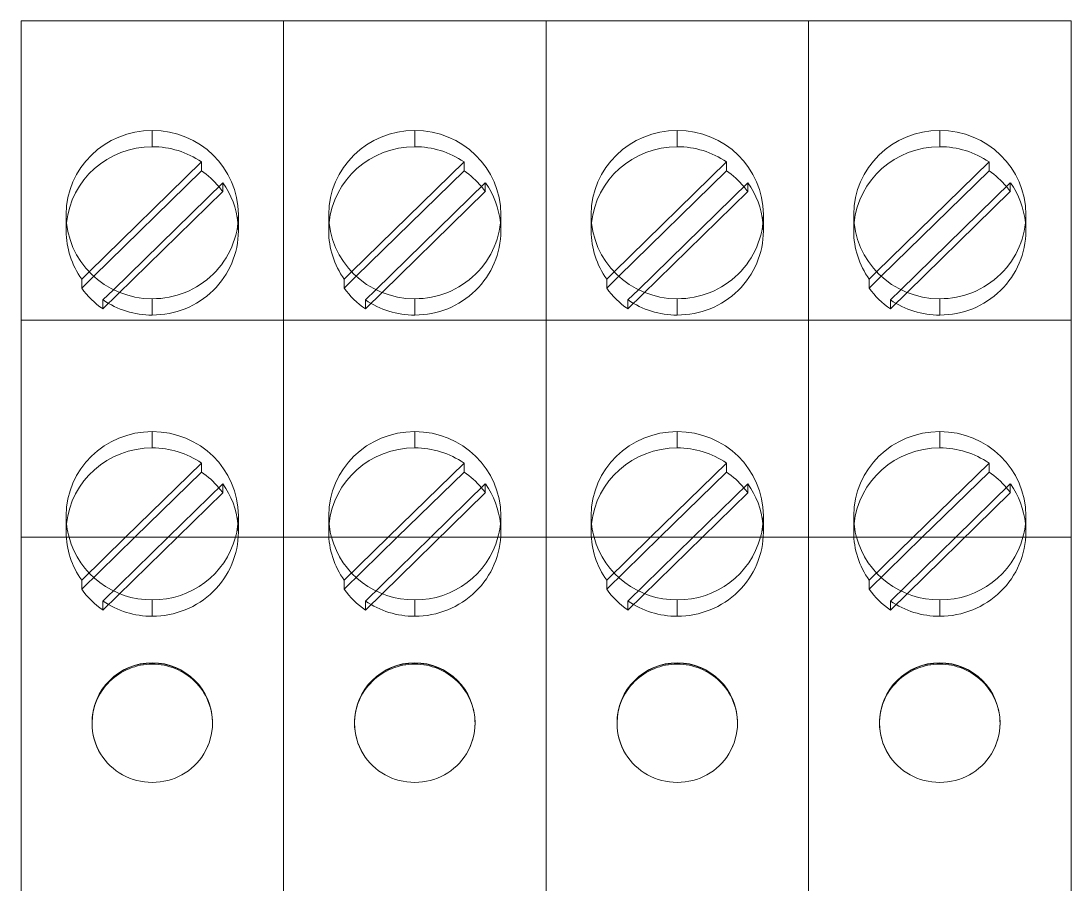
# Model space of a CAD drawing. Header units: millimetres. Extents: x 1359 to 3577, y 1336 to 3557.
# Drawn here: x 1832.46 to 1856.86, y 2576.61 to 2596.67 of the extents above; entities that cross this region are included whole.
import ezdxf

# ---------------------------------------------------------------- set-up
doc = ezdxf.new("R2010")
doc.units = ezdxf.units.MM
doc.layers.add('000-PI-Oprema', color=30, linetype='Continuous', lineweight=5)

msp = doc.modelspace()

# ---------------------------------------------------------------- linework, layer by layer
at = {"layer": '000-PI-Oprema', "color": 0, "linetype": 'ByBlock', "lineweight": 0}
for p, q in [((1832.465, 2596.672), (1838.565, 2596.672)), ((1832.465, 2590.216), (1832.465, 2596.672)), ((1832.465, 2596.672), (1832.465, 2596.672)), ((1832.465, 2596.672), (1832.465, 2596.672)), ((1832.465, 2596.672), (1838.565, 2596.672)), ((1832.465, 2590.216), (1832.465, 2596.672)), ((1832.465, 2596.672), (1832.465, 2596.672)), ((1832.465, 2596.672), (1832.465, 2596.672)), ((1838.565, 2596.672), (1844.665, 2596.672)), ((1838.565, 2590.216), (1838.565, 2596.672)), ((1838.565, 2596.672), (1838.565, 2596.672)), ((1838.565, 2596.672), (1838.565, 2596.672)), ((1838.565, 2596.672), (1838.565, 2596.672)), ((1838.565, 2596.672), (1844.665, 2596.672)), ((1838.565, 2590.216), (1838.565, 2596.672)), ((1838.565, 2596.672), (1838.565, 2596.672)), ((1838.565, 2596.672), (1838.565, 2596.672)), ((1838.565, 2596.672), (1838.565, 2596.672)), ((1838.565, 2596.672), (1838.565, 2596.672)), ((1838.565, 2596.672), (1838.565, 2596.672)), ((1838.565, 2596.672), (1838.565, 2596.672)), ((1838.565, 2590.216), (1838.565, 2596.672)), ((1838.565, 2596.672), (1838.565, 2596.672)), ((1838.565, 2596.672), (1838.565, 2596.672)), ((1838.565, 2596.672), (1838.565, 2596.672)), ((1838.565, 2590.216), (1838.565, 2596.672)), ((1844.665, 2596.672), (1850.765, 2596.672)), ((1844.665, 2590.216), (1844.665, 2596.672)), ((1844.665, 2596.672), (1844.665, 2596.672)), ((1844.665, 2596.672), (1844.665, 2596.672)), ((1844.665, 2596.672), (1844.665, 2596.672)), ((1844.665, 2596.672), (1850.765, 2596.672)), ((1844.665, 2590.216), (1844.665, 2596.672)), ((1844.665, 2596.672), (1844.665, 2596.672)), ((1844.665, 2596.672), (1844.665, 2596.672)), ((1844.665, 2596.672), (1844.665, 2596.672)), ((1844.665, 2596.672), (1844.665, 2596.672)), ((1844.665, 2596.672), (1844.665, 2596.672)), ((1844.665, 2596.672), (1844.665, 2596.672)), ((1844.665, 2590.216), (1844.665, 2596.672)), ((1844.665, 2596.672), (1844.665, 2596.672)), ((1844.665, 2596.672), (1844.665, 2596.672)), ((1844.665, 2596.672), (1844.665, 2596.672)), ((1844.665, 2590.216), (1844.665, 2596.672)), ((1850.765, 2596.672), (1856.865, 2596.672)), ((1850.765, 2590.216), (1850.765, 2596.672)), ((1850.765, 2596.672), (1850.765, 2596.672)), ((1850.765, 2596.672), (1850.765, 2596.672)), ((1850.765, 2596.672), (1850.765, 2596.672)), ((1850.765, 2596.672), (1856.865, 2596.672)), ((1850.765, 2590.216), (1850.765, 2596.672)), ((1850.765, 2596.672), (1850.765, 2596.672)), ((1850.765, 2596.672), (1850.765, 2596.672)), ((1850.765, 2596.672), (1850.765, 2596.672)), ((1850.765, 2596.672), (1850.765, 2596.672)), ((1850.765, 2596.672), (1850.765, 2596.672)), ((1850.765, 2596.672), (1850.765, 2596.672)), ((1850.765, 2590.216), (1850.765, 2596.672)), ((1850.765, 2596.672), (1850.765, 2596.672)), ((1850.765, 2596.672), (1850.765, 2596.672)), ((1850.765, 2596.672), (1850.765, 2596.672)), ((1850.765, 2590.216), (1850.765, 2596.672)), ((1856.865, 2596.672), (1856.865, 2596.672)), ((1856.865, 2596.672), (1856.865, 2596.672)), ((1856.865, 2596.672), (1856.865, 2596.672)), ((1856.865, 2590.216), (1856.865, 2596.672)), ((1856.865, 2596.672), (1856.865, 2596.672)), ((1856.865, 2596.672), (1856.865, 2596.672)), ((1856.865, 2596.672), (1856.865, 2596.672)), ((1856.865, 2590.216), (1856.865, 2596.672)), ((1856.865, 2596.672), (1856.865, 2596.672)), ((1856.865, 2596.672), (1856.865, 2596.672)), ((1838.565, 2595.827), (1838.565, 2596.272)), ((1838.565, 2595.827), (1838.565, 2596.272)), ((1844.665, 2595.827), (1844.665, 2596.272)), ((1844.665, 2595.827), (1844.665, 2596.272)), ((1850.765, 2595.827), (1850.765, 2596.272)), ((1850.765, 2595.827), (1850.765, 2596.272)), ((1856.865, 2595.827), (1856.865, 2596.272)), ((1856.865, 2595.827), (1856.865, 2596.272)), ((1832.465, 2595.172), (1832.465, 2595.172)), ((1832.465, 2595.172), (1832.465, 2595.172)), ((1838.565, 2595.172), (1838.565, 2595.172)), ((1838.565, 2595.172), (1838.565, 2595.172)), ((1844.665, 2595.172), (1844.665, 2595.172)), ((1844.665, 2595.172), (1844.665, 2595.172)), ((1850.765, 2595.172), (1850.765, 2595.172)), ((1850.765, 2595.172), (1850.765, 2595.172)), ((1835.515, 2594.128), (1835.515, 2593.749)), ((1838.565, 2593.108), (1838.565, 2593.984)), ((1838.565, 2593.108), (1838.565, 2593.984)), ((1841.615, 2594.128), (1841.615, 2593.749)), ((1844.665, 2593.108), (1844.665, 2593.984)), ((1844.665, 2593.108), (1844.665, 2593.984)), ((1847.715, 2594.128), (1847.715, 2593.749)), ((1850.765, 2593.108), (1850.765, 2593.984)), ((1850.765, 2593.108), (1850.765, 2593.984)), ((1853.815, 2594.128), (1853.815, 2593.749)), ((1856.865, 2593.108), (1856.865, 2593.984)), ((1856.865, 2593.108), (1856.865, 2593.984)), ((1836.659, 2593.397), (1834.048, 2590.842)), ((1836.659, 2593.397), (1836.659, 2593.189)), ((1842.759, 2593.397), (1840.148, 2590.842)), ((1842.759, 2593.397), (1842.759, 2593.189)), ((1848.859, 2593.397), (1846.248, 2590.842)), ((1848.859, 2593.397), (1848.859, 2593.189)), ((1854.959, 2593.397), (1852.348, 2590.842)), ((1854.959, 2593.397), (1854.959, 2593.189)), ((1834.154, 2590.738), (1836.659, 2593.189)), ((1840.254, 2590.738), (1842.759, 2593.189)), ((1846.354, 2590.738), (1848.859, 2593.189)), ((1852.454, 2590.738), (1854.959, 2593.189)), ((1834.612, 2590.426), (1837.154, 2592.913)), ((1837.154, 2592.913), (1837.154, 2592.705)), ((1840.712, 2590.426), (1843.254, 2592.913)), ((1843.254, 2592.913), (1843.254, 2592.705)), ((1846.812, 2590.426), (1849.354, 2592.913)), ((1849.354, 2592.913), (1849.354, 2592.705)), ((1852.912, 2590.426), (1855.454, 2592.913)), ((1855.454, 2592.913), (1855.454, 2592.705)), ((1837.154, 2592.705), (1834.37, 2589.981)), ((1843.254, 2592.705), (1840.47, 2589.981)), ((1849.354, 2592.705), (1846.57, 2589.981)), ((1855.454, 2592.705), (1852.67, 2589.981)), ((1833.515, 2591.793), (1833.515, 2592.172)), ((1837.515, 2591.793), (1837.515, 2592.172)), ((1839.615, 2591.793), (1839.615, 2592.172)), ((1843.615, 2591.793), (1843.615, 2592.172)), ((1845.715, 2591.793), (1845.715, 2592.172)), ((1849.715, 2591.793), (1849.715, 2592.172)), ((1851.815, 2591.793), (1851.815, 2592.172)), ((1855.815, 2591.793), (1855.815, 2592.172)), ((1834.048, 2590.842), (1833.875, 2590.673)), ((1840.148, 2590.842), (1839.975, 2590.673)), ((1846.248, 2590.842), (1846.075, 2590.673)), ((1852.348, 2590.842), (1852.175, 2590.673)), ((1833.875, 2590.465), (1834.154, 2590.738)), ((1833.875, 2590.673), (1833.875, 2590.465)), ((1839.975, 2590.465), (1840.254, 2590.738)), ((1839.975, 2590.673), (1839.975, 2590.465)), ((1846.075, 2590.465), (1846.354, 2590.738)), ((1846.075, 2590.673), (1846.075, 2590.465)), ((1852.175, 2590.465), (1852.454, 2590.738)), ((1852.175, 2590.673), (1852.175, 2590.465)), ((1834.37, 2590.189), (1834.612, 2590.426)), ((1840.47, 2590.189), (1840.712, 2590.426)), ((1846.57, 2590.189), (1846.812, 2590.426)), ((1852.67, 2590.189), (1852.912, 2590.426)), ((1832.465, 2589.672), (1832.465, 2590.216)), ((1832.465, 2589.672), (1832.465, 2590.216)), ((1834.37, 2590.189), (1834.37, 2589.981)), ((1835.515, 2590.216), (1835.515, 2589.836)), ((1838.565, 2589.672), (1838.565, 2590.216)), ((1838.565, 2589.672), (1838.565, 2590.216)), ((1838.565, 2589.672), (1838.565, 2590.216)), ((1838.565, 2589.672), (1838.565, 2590.216)), ((1840.47, 2590.189), (1840.47, 2589.981)), ((1841.615, 2590.216), (1841.615, 2589.836)), ((1844.665, 2589.672), (1844.665, 2590.216)), ((1844.665, 2589.672), (1844.665, 2590.216)), ((1844.665, 2589.672), (1844.665, 2590.216)), ((1844.665, 2589.672), (1844.665, 2590.216)), ((1846.57, 2590.189), (1846.57, 2589.981)), ((1847.715, 2590.216), (1847.715, 2589.836)), ((1850.765, 2589.672), (1850.765, 2590.216)), ((1850.765, 2589.672), (1850.765, 2590.216)), ((1850.765, 2589.672), (1850.765, 2590.216)), ((1850.765, 2589.672), (1850.765, 2590.216)), ((1852.67, 2590.189), (1852.67, 2589.981)), ((1853.815, 2590.216), (1853.815, 2589.836)), ((1856.865, 2589.672), (1856.865, 2590.216)), ((1856.865, 2589.672), (1856.865, 2590.216)), ((1832.465, 2589.72), (1838.565, 2589.72)), ((1832.465, 2589.672), (1832.465, 2589.672)), ((1832.465, 2589.672), (1832.465, 2584.672)), ((1832.465, 2589.672), (1832.465, 2589.672)), ((1832.465, 2589.672), (1832.465, 2584.672)), ((1838.565, 2589.72), (1844.665, 2589.72)), ((1838.565, 2589.672), (1838.565, 2589.672)), ((1838.565, 2589.672), (1838.565, 2584.672)), ((1838.565, 2589.672), (1838.565, 2589.672)), ((1838.565, 2589.672), (1838.565, 2584.672)), ((1838.565, 2589.672), (1838.565, 2589.672)), ((1838.565, 2584.672), (1838.565, 2589.672)), ((1838.565, 2589.672), (1838.565, 2589.672)), ((1838.565, 2584.672), (1838.565, 2589.672)), ((1844.665, 2589.72), (1850.765, 2589.72)), ((1844.665, 2589.672), (1844.665, 2589.672)), ((1844.665, 2589.672), (1844.665, 2584.672)), ((1844.665, 2589.672), (1844.665, 2589.672)), ((1844.665, 2589.672), (1844.665, 2584.672)), ((1844.665, 2589.672), (1844.665, 2589.672)), ((1844.665, 2584.672), (1844.665, 2589.672)), ((1844.665, 2589.672), (1844.665, 2589.672)), ((1844.665, 2584.672), (1844.665, 2589.672)), ((1850.765, 2589.72), (1856.865, 2589.72)), ((1850.765, 2589.672), (1850.765, 2589.672)), ((1850.765, 2589.672), (1850.765, 2584.672)), ((1850.765, 2589.672), (1850.765, 2589.672)), ((1850.765, 2589.672), (1850.765, 2584.672)), ((1850.765, 2589.672), (1850.765, 2589.672)), ((1850.765, 2584.672), (1850.765, 2589.672)), ((1850.765, 2589.672), (1850.765, 2589.672)), ((1850.765, 2584.672), (1850.765, 2589.672)), ((1856.865, 2589.672), (1856.865, 2589.672)), ((1856.865, 2584.672), (1856.865, 2589.672)), ((1856.865, 2589.672), (1856.865, 2589.672)), ((1856.865, 2584.672), (1856.865, 2589.672)), ((1835.515, 2587.128), (1835.515, 2586.749)), ((1838.565, 2586.108), (1838.565, 2586.98)), ((1838.565, 2586.108), (1838.565, 2586.98)), ((1841.615, 2587.128), (1841.615, 2586.749)), ((1844.665, 2586.108), (1844.665, 2586.98)), ((1844.665, 2586.108), (1844.665, 2586.98)), ((1847.715, 2587.128), (1847.715, 2586.749)), ((1850.765, 2586.108), (1850.765, 2586.98)), ((1850.765, 2586.108), (1850.765, 2586.98)), ((1853.815, 2587.128), (1853.815, 2586.749)), ((1856.865, 2586.108), (1856.865, 2586.98)), ((1856.865, 2586.108), (1856.865, 2586.98)), ((1836.659, 2586.397), (1834.896, 2584.672)), ((1835.108, 2584.672), (1836.659, 2586.189)), ((1836.659, 2586.397), (1836.659, 2586.189)), ((1842.759, 2586.397), (1840.996, 2584.672)), ((1841.208, 2584.672), (1842.759, 2586.189)), ((1842.759, 2586.397), (1842.759, 2586.189)), ((1848.859, 2586.397), (1847.096, 2584.672)), ((1847.308, 2584.672), (1848.859, 2586.189)), ((1848.859, 2586.397), (1848.859, 2586.189)), ((1854.959, 2586.397), (1853.196, 2584.672)), ((1853.408, 2584.672), (1854.959, 2586.189)), ((1854.959, 2586.397), (1854.959, 2586.189)), ((1835.886, 2584.672), (1837.154, 2585.913)), ((1837.154, 2585.913), (1837.154, 2585.705)), ((1841.986, 2584.672), (1843.254, 2585.913)), ((1843.254, 2585.913), (1843.254, 2585.705)), ((1848.086, 2584.672), (1849.354, 2585.913)), ((1849.354, 2585.913), (1849.354, 2585.705)), ((1854.186, 2584.672), (1855.454, 2585.913)), ((1855.454, 2585.913), (1855.454, 2585.705)), ((1837.154, 2585.705), (1834.37, 2582.981)), ((1843.254, 2585.705), (1840.47, 2582.981)), ((1849.354, 2585.705), (1846.57, 2582.981)), ((1855.454, 2585.705), (1852.67, 2582.981)), ((1833.515, 2584.793), (1833.515, 2585.172)), ((1837.515, 2584.793), (1837.515, 2585.172)), ((1839.615, 2584.793), (1839.615, 2585.172)), ((1843.615, 2584.793), (1843.615, 2585.172)), ((1845.715, 2584.793), (1845.715, 2585.172)), ((1849.715, 2584.793), (1849.715, 2585.172)), ((1851.815, 2584.793), (1851.815, 2585.172)), ((1855.815, 2584.793), (1855.815, 2585.172)), ((1832.465, 2584.672), (1838.565, 2584.672)), ((1832.465, 2574.322), (1832.465, 2584.672)), ((1832.465, 2584.672), (1832.465, 2584.672)), ((1832.465, 2574.322), (1832.465, 2584.672)), ((1832.465, 2584.672), (1832.465, 2584.672)), ((1833.875, 2583.465), (1835.108, 2584.672)), ((1834.896, 2584.672), (1833.875, 2583.673)), ((1834.37, 2583.189), (1835.886, 2584.672)), ((1838.565, 2584.672), (1844.665, 2584.672)), ((1838.565, 2574.322), (1838.565, 2584.672)), ((1838.565, 2584.672), (1838.565, 2584.672)), ((1838.565, 2574.322), (1838.565, 2584.672)), ((1838.565, 2584.672), (1838.565, 2584.672)), ((1838.565, 2584.672), (1838.565, 2584.672)), ((1838.565, 2574.322), (1838.565, 2584.672)), ((1838.565, 2584.672), (1838.565, 2584.672)), ((1838.565, 2574.322), (1838.565, 2584.672)), ((1839.975, 2583.465), (1841.208, 2584.672)), ((1840.996, 2584.672), (1839.975, 2583.673)), ((1840.47, 2583.189), (1841.986, 2584.672)), ((1844.665, 2584.672), (1850.765, 2584.672)), ((1844.665, 2574.322), (1844.665, 2584.672)), ((1844.665, 2584.672), (1844.665, 2584.672)), ((1844.665, 2574.322), (1844.665, 2584.672)), ((1844.665, 2584.672), (1844.665, 2584.672)), ((1844.665, 2584.672), (1844.665, 2584.672)), ((1844.665, 2574.322), (1844.665, 2584.672)), ((1844.665, 2584.672), (1844.665, 2584.672)), ((1844.665, 2574.322), (1844.665, 2584.672)), ((1846.075, 2583.465), (1847.308, 2584.672)), ((1847.096, 2584.672), (1846.075, 2583.673)), ((1846.57, 2583.189), (1848.086, 2584.672)), ((1850.765, 2584.672), (1856.865, 2584.672)), ((1850.765, 2574.322), (1850.765, 2584.672)), ((1850.765, 2584.672), (1850.765, 2584.672)), ((1850.765, 2574.322), (1850.765, 2584.672)), ((1850.765, 2584.672), (1850.765, 2584.672)), ((1850.765, 2584.672), (1850.765, 2584.672)), ((1850.765, 2574.322), (1850.765, 2584.672)), ((1850.765, 2584.672), (1850.765, 2584.672)), ((1850.765, 2574.322), (1850.765, 2584.672)), ((1852.175, 2583.465), (1853.408, 2584.672)), ((1853.196, 2584.672), (1852.175, 2583.673)), ((1852.67, 2583.189), (1854.186, 2584.672)), ((1856.865, 2584.672), (1856.865, 2584.672)), ((1856.865, 2574.322), (1856.865, 2584.672)), ((1856.865, 2584.672), (1856.865, 2584.672)), ((1856.865, 2574.322), (1856.865, 2584.672)), ((1833.875, 2583.673), (1833.875, 2583.465)), ((1839.975, 2583.673), (1839.975, 2583.465)), ((1846.075, 2583.673), (1846.075, 2583.465)), ((1852.175, 2583.673), (1852.175, 2583.465)), ((1834.37, 2583.189), (1834.37, 2582.981)), ((1835.515, 2583.216), (1835.515, 2582.836)), ((1840.47, 2583.189), (1840.47, 2582.981)), ((1841.615, 2583.216), (1841.615, 2582.836)), ((1846.57, 2583.189), (1846.57, 2582.981)), ((1847.715, 2583.216), (1847.715, 2582.836)), ((1852.67, 2583.189), (1852.67, 2582.981)), ((1853.815, 2583.216), (1853.815, 2582.836)), ((1834.115, 2580.348), (1834.115, 2580.357)), ((1836.915, 2580.348), (1836.915, 2580.357)), ((1840.215, 2580.348), (1840.215, 2580.357)), ((1843.015, 2580.348), (1843.015, 2580.357)), ((1846.315, 2580.348), (1846.315, 2580.357)), ((1849.115, 2580.348), (1849.115, 2580.357)), ((1852.415, 2580.348), (1852.415, 2580.357)), ((1855.215, 2580.348), (1855.215, 2580.357))]:
    msp.add_line(p, q, dxfattribs=at)
for centre in [(1835.515, 2580.357), (1841.615, 2580.357), (1847.715, 2580.357), (1853.815, 2580.357)]:
    msp.add_arc(centre, 1.4, 0, 180, dxfattribs=at)
for centre, major_axis, ratio, start_param, end_param in [((1835.515, 2592.172), (-2, 0), 0.978148, -1.570796, 0), ((1835.515, 2592.172), (-2, 0), 0.978148, 3.141593, 4.712389), ((1841.615, 2592.172), (-2, 0), 0.978148, -1.570796, 0), ((1841.615, 2592.172), (-2, 0), 0.978148, 3.141593, 4.712389), ((1847.715, 2592.172), (-2, 0), 0.978148, -1.570796, 0), ((1847.715, 2592.172), (-2, 0), 0.978148, 3.141593, 4.712389), ((1853.815, 2592.172), (-2, 0), 0.978148, -1.570796, 0), ((1853.815, 2592.172), (-2, 0), 0.978148, 3.141593, 4.712389), ((1835.515, 2591.793), (-2, 0), 0.978148, -1.570796, -0.097132), ((1835.515, 2591.793), (-2, 0), 0.978148, -2.180289, -1.570796), ((1841.615, 2591.793), (-2, 0), 0.978148, -1.570796, -0.097132), ((1841.615, 2591.793), (-2, 0), 0.978148, -2.180289, -1.570796), ((1847.715, 2591.793), (-2, 0), 0.978148, -1.570796, -0.097132), ((1847.715, 2591.793), (-2, 0), 0.978148, -2.180289, -1.570796), ((1853.815, 2591.793), (-2, 0), 0.978148, -1.570796, -0.097132), ((1853.815, 2591.793), (-2, 0), 0.978148, -2.180289, -1.570796), ((1835.515, 2591.585), (2, 0), 0.978148, 0.685382, 0.961304), ((1841.615, 2591.585), (2, 0), 0.978148, 0.685382, 0.961304), ((1847.715, 2591.585), (2, 0), 0.978148, 0.685382, 0.961304), ((1853.815, 2591.585), (2, 0), 0.978148, 0.685382, 0.961304), ((1835.515, 2591.585), (2, 0), 0.978148, 0.609492, 0.685382), ((1835.515, 2591.793), (-2, 0), 0.978148, -3.044461, -2.5321), ((1841.615, 2591.585), (2, 0), 0.978148, 0.609492, 0.685382), ((1841.615, 2591.793), (-2, 0), 0.978148, -3.044461, -2.5321), ((1847.715, 2591.585), (2, 0), 0.978148, 0.609492, 0.685382), ((1847.715, 2591.793), (-2, 0), 0.978148, -3.044461, -2.5321), ((1853.815, 2591.585), (2, 0), 0.978148, 0.609492, 0.685382), ((1853.815, 2591.793), (-2, 0), 0.978148, -3.044461, -2.5321), ((1835.515, 2592.172), (-2, 0), 0.978148, 0, 1.570796), ((1835.515, 2592.172), (-2, 0), 0.978148, 1.570796, 3.141593), ((1841.615, 2592.172), (-2, 0), 0.978148, 0, 1.570796), ((1841.615, 2592.172), (-2, 0), 0.978148, 1.570796, 3.141593), ((1847.715, 2592.172), (-2, 0), 0.978148, 0, 1.570796), ((1847.715, 2592.172), (-2, 0), 0.978148, 1.570796, 3.141593), ((1853.815, 2592.172), (-2, 0), 0.978148, 0, 1.570796), ((1853.815, 2592.172), (-2, 0), 0.978148, 1.570796, 3.141593), ((1835.515, 2591.793), (-2, 0), 0.978148, -0.097132, 0), ((1835.515, 2591.793), (-2, 0), 0.978148, 0, 0.609492), ((1835.515, 2591.793), (-2, 0), 0.978148, 1.570796, 3.141593), ((1835.515, 2591.793), (-2, 0), 0.978148, 3.141593, 3.238724), ((1841.615, 2591.793), (-2, 0), 0.978148, -0.097132, 0), ((1841.615, 2591.793), (-2, 0), 0.978148, 0, 0.609492), ((1841.615, 2591.793), (-2, 0), 0.978148, 1.570796, 3.141593), ((1841.615, 2591.793), (-2, 0), 0.978148, 3.141593, 3.238724), ((1847.715, 2591.793), (-2, 0), 0.978148, -0.097132, 0), ((1847.715, 2591.793), (-2, 0), 0.978148, 0, 0.609492), ((1847.715, 2591.793), (-2, 0), 0.978148, 1.570796, 3.141593), ((1847.715, 2591.793), (-2, 0), 0.978148, 3.141593, 3.238724), ((1853.815, 2591.793), (-2, 0), 0.978148, -0.097132, 0), ((1853.815, 2591.793), (-2, 0), 0.978148, 0, 0.609492), ((1853.815, 2591.793), (-2, 0), 0.978148, 1.570796, 3.141593), ((1853.815, 2591.793), (-2, 0), 0.978148, 3.141593, 3.238724), ((1835.515, 2591.585), (2, 0), 0.978148, -2.5321, -2.180289), ((1841.615, 2591.585), (2, 0), 0.978148, -2.5321, -2.180289), ((1847.715, 2591.585), (2, 0), 0.978148, -2.5321, -2.180289), ((1853.815, 2591.585), (2, 0), 0.978148, -2.5321, -2.180289), ((1835.515, 2591.793), (-2, 0), 0.978148, 0.961304, 1.570796), ((1841.615, 2591.793), (-2, 0), 0.978148, 0.961304, 1.570796), ((1847.715, 2591.793), (-2, 0), 0.978148, 0.961304, 1.570796), ((1853.815, 2591.793), (-2, 0), 0.978148, 0.961304, 1.570796), ((1835.515, 2585.172), (-2, 0), 0.978148, -1.570796, 0), ((1835.515, 2585.172), (-2, 0), 0.978148, 3.141593, 4.712389), ((1841.615, 2585.172), (-2, 0), 0.978148, -1.570796, 0), ((1841.615, 2585.172), (-2, 0), 0.978148, 3.141593, 4.712389), ((1847.715, 2585.172), (-2, 0), 0.978148, -1.570796, 0), ((1847.715, 2585.172), (-2, 0), 0.978148, 3.141593, 4.712389), ((1853.815, 2585.172), (-2, 0), 0.978148, -1.570796, 0), ((1853.815, 2585.172), (-2, 0), 0.978148, 3.141593, 4.712389), ((1835.515, 2584.793), (-2, 0), 0.978148, -1.570796, -0.097132), ((1835.515, 2584.793), (-2, 0), 0.978148, -2.180289, -1.570796), ((1841.615, 2584.793), (-2, 0), 0.978148, -1.570796, -0.097132), ((1841.615, 2584.793), (-2, 0), 0.978148, -2.180289, -1.570796), ((1847.715, 2584.793), (-2, 0), 0.978148, -1.570796, -0.097132), ((1847.715, 2584.793), (-2, 0), 0.978148, -2.180289, -1.570796), ((1853.815, 2584.793), (-2, 0), 0.978148, -1.570796, -0.097132), ((1853.815, 2584.793), (-2, 0), 0.978148, -2.180289, -1.570796), ((1835.515, 2584.585), (2, 0), 0.978148, 0.685382, 0.961304), ((1841.615, 2584.585), (2, 0), 0.978148, 0.685382, 0.961304), ((1847.715, 2584.585), (2, 0), 0.978148, 0.685382, 0.961304), ((1853.815, 2584.585), (2, 0), 0.978148, 0.685382, 0.961304), ((1835.515, 2584.793), (-2, 0), 0.978148, -3.044461, -2.5321), ((1841.615, 2584.793), (-2, 0), 0.978148, -3.044461, -2.5321), ((1847.715, 2584.793), (-2, 0), 0.978148, -3.044461, -2.5321), ((1853.815, 2584.793), (-2, 0), 0.978148, -3.044461, -2.5321), ((1835.515, 2584.585), (2, 0), 0.978148, 0.609492, 0.685382), ((1841.615, 2584.585), (2, 0), 0.978148, 0.609492, 0.685382), ((1847.715, 2584.585), (2, 0), 0.978148, 0.609492, 0.685382), ((1853.815, 2584.585), (2, 0), 0.978148, 0.609492, 0.685382), ((1835.515, 2585.172), (-2, 0), 0.978148, 0, 0.258728), ((1835.515, 2584.793), (-2, 0), 0.978148, -0.097132, 0), ((1835.515, 2585.172), (-2, 0), 0.978148, 2.882864, 3.141593), ((1835.515, 2584.793), (-2, 0), 0.978148, 3.141593, 3.238724), ((1841.615, 2585.172), (-2, 0), 0.978148, 0, 0.258728), ((1841.615, 2584.793), (-2, 0), 0.978148, -0.097132, 0), ((1841.615, 2585.172), (-2, 0), 0.978148, 2.882864, 3.141593), ((1841.615, 2584.793), (-2, 0), 0.978148, 3.141593, 3.238724), ((1847.715, 2585.172), (-2, 0), 0.978148, 0, 0.258728), ((1847.715, 2584.793), (-2, 0), 0.978148, -0.097132, 0), ((1847.715, 2585.172), (-2, 0), 0.978148, 2.882864, 3.141593), ((1847.715, 2584.793), (-2, 0), 0.978148, 3.141593, 3.238724), ((1853.815, 2585.172), (-2, 0), 0.978148, 0, 0.258728), ((1853.815, 2584.793), (-2, 0), 0.978148, -0.097132, 0), ((1853.815, 2585.172), (-2, 0), 0.978148, 2.882864, 3.141593), ((1853.815, 2584.793), (-2, 0), 0.978148, 3.141593, 3.238724), ((1835.515, 2584.793), (-2, 0), 0.978148, 0, 0.609492), ((1835.515, 2584.793), (-2, 0), 0.978148, 1.570796, 3.141593), ((1841.615, 2584.793), (-2, 0), 0.978148, 0, 0.609492), ((1841.615, 2584.793), (-2, 0), 0.978148, 1.570796, 3.141593), ((1847.715, 2584.793), (-2, 0), 0.978148, 0, 0.609492), ((1847.715, 2584.793), (-2, 0), 0.978148, 1.570796, 3.141593), ((1853.815, 2584.793), (-2, 0), 0.978148, 0, 0.609492), ((1853.815, 2584.793), (-2, 0), 0.978148, 1.570796, 3.141593), ((1835.515, 2585.172), (-2, 0), 0.978148, 0.258728, 1.570796), ((1835.515, 2585.172), (-2, 0), 0.978148, 1.570796, 2.882864), ((1841.615, 2585.172), (-2, 0), 0.978148, 0.258728, 1.570796), ((1841.615, 2585.172), (-2, 0), 0.978148, 1.570796, 2.882864), ((1847.715, 2585.172), (-2, 0), 0.978148, 0.258728, 1.570796), ((1847.715, 2585.172), (-2, 0), 0.978148, 1.570796, 2.882864), ((1853.815, 2585.172), (-2, 0), 0.978148, 0.258728, 1.570796), ((1853.815, 2585.172), (-2, 0), 0.978148, 1.570796, 2.882864), ((1835.515, 2584.585), (2, 0), 0.978148, -2.5321, -2.180289), ((1841.615, 2584.585), (2, 0), 0.978148, -2.5321, -2.180289), ((1847.715, 2584.585), (2, 0), 0.978148, -2.5321, -2.180289), ((1853.815, 2584.585), (2, 0), 0.978148, -2.5321, -2.180289), ((1835.515, 2584.793), (-2, 0), 0.978148, 0.961304, 1.570796), ((1841.615, 2584.793), (-2, 0), 0.978148, 0.961304, 1.570796), ((1847.715, 2584.793), (-2, 0), 0.978148, 0.961304, 1.570796), ((1853.815, 2584.793), (-2, 0), 0.978148, 0.961304, 1.570796), ((1835.515, 2580.348), (-1.4, 0), 0.982559, -1.570796, 0.003609), ((1835.515, 2580.357), (1.4, 0), 0.994522, 1.570796, 3.141593), ((1835.515, 2580.357), (1.4, 0), 0.994522, 0, 1.570796), ((1835.515, 2580.348), (-1.4, 0), 0.982559, 3.141538, 4.712389), ((1841.615, 2580.348), (-1.4, 0), 0.982559, -1.570796, 0.003609), ((1841.615, 2580.357), (1.4, 0), 0.994522, 1.570796, 3.141593), ((1841.615, 2580.357), (1.4, 0), 0.994522, 0, 1.570796), ((1841.615, 2580.348), (-1.4, 0), 0.982559, 3.141538, 4.712389), ((1847.715, 2580.348), (-1.4, 0), 0.982559, -1.570796, 0.003609), ((1847.715, 2580.357), (1.4, 0), 0.994522, 1.570796, 3.141593), ((1847.715, 2580.357), (1.4, 0), 0.994522, 0, 1.570796), ((1847.715, 2580.348), (-1.4, 0), 0.982559, 3.141538, 4.712389), ((1853.815, 2580.348), (-1.4, 0), 0.982559, -1.570796, 0.003609), ((1853.815, 2580.357), (1.4, 0), 0.994522, 1.570796, 3.141593), ((1853.815, 2580.357), (1.4, 0), 0.994522, 0, 1.570796), ((1853.815, 2580.348), (-1.4, 0), 0.982559, 3.141538, 4.712389), ((1835.515, 2580.357), (1.4, 0), 0.994522, 3.141593, 3.68285), ((1835.515, 2580.348), (-1.4, 0), 0.982559, 0.003609, 0.541258), ((1835.515, 2580.357), (1.4, 0), 0.994522, -0.541258, 0), ((1835.515, 2580.348), (-1.4, 0), 0.982559, 2.600335, 3.141538), ((1841.615, 2580.357), (1.4, 0), 0.994522, 3.141593, 3.68285), ((1841.615, 2580.348), (-1.4, 0), 0.982559, 0.003609, 0.541258), ((1841.615, 2580.357), (1.4, 0), 0.994522, -0.541258, 0), ((1841.615, 2580.348), (-1.4, 0), 0.982559, 2.600335, 3.141538), ((1847.715, 2580.357), (1.4, 0), 0.994522, 3.141593, 3.68285), ((1847.715, 2580.348), (-1.4, 0), 0.982559, 0.003609, 0.541258), ((1847.715, 2580.357), (1.4, 0), 0.994522, -0.541258, 0), ((1847.715, 2580.348), (-1.4, 0), 0.982559, 2.600335, 3.141538), ((1853.815, 2580.357), (1.4, 0), 0.994522, 3.141593, 3.68285), ((1853.815, 2580.348), (-1.4, 0), 0.982559, 0.003609, 0.541258), ((1853.815, 2580.357), (1.4, 0), 0.994522, -0.541258, 0), ((1853.815, 2580.348), (-1.4, 0), 0.982559, 2.600335, 3.141538), ((1835.515, 2580.339), (-1.398, 0), 0.976187, 0.538389, 2.603204), ((1841.615, 2580.339), (-1.398, 0), 0.976187, 0.538389, 2.603204), ((1847.715, 2580.339), (-1.398, 0), 0.976187, 0.538389, 2.603204), ((1853.815, 2580.339), (-1.398, 0), 0.976187, 0.538389, 2.603204)]:
    msp.add_ellipse(centre, major_axis=major_axis, ratio=ratio, start_param=start_param, end_param=end_param, dxfattribs=at)

doc.saveas('drawing.dxf')
